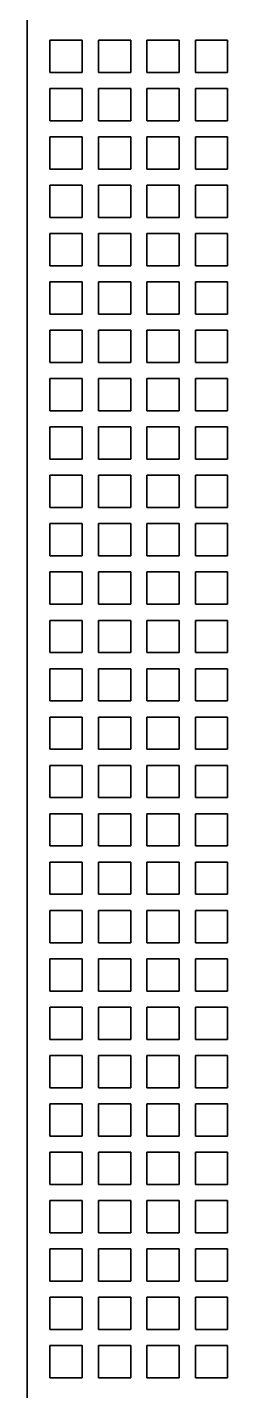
# Model space of a CAD drawing. Header units: millimetres. Extents: x 0 to 840, y -1485 to 297.
# Drawn here: x 89.878 to 90.498, y -705.15 to -700.92 of the extents above; entities that cross this region are included whole.
import ezdxf

# ---------------------------------------------------------------- set-up
doc = ezdxf.new("R2010")
doc.units = ezdxf.units.MM

# ---------------------------------------------------------------- blocks, each defined once
blk = doc.blocks.new('XT2_3P ABB')
at = {"color": 7, "lineweight": 35}
blk.add_line((3.95, 8.9), (-3.95, 8.9), dxfattribs=at)
blk.add_line((3.95, 8.9), (-3.95, 8.9), dxfattribs=at)
at = {"color": 7, "lineweight": 35, "ltscale": 0.025}
for p, q in [((-2.22, 8.83), (-2.22, 8.73)), ((-2.22, 8.83), (-2.12, 8.83)), ((-2.22, 8.83), (-2.22, 8.73)), ((-2.22, 8.83), (-2.12, 8.83)), ((-2.12, 8.83), (-2.12, 8.73)), ((-2.12, 8.83), (-2.12, 8.73)), ((-2.07, 8.83), (-2.07, 8.73)), ((-2.07, 8.83), (-1.97, 8.83)), ((-2.07, 8.83), (-2.07, 8.73)), ((-2.07, 8.83), (-1.97, 8.83)), ((-1.97, 8.83), (-1.97, 8.73)), ((-1.97, 8.83), (-1.97, 8.73)), ((-1.92, 8.83), (-1.92, 8.73)), ((-1.92, 8.83), (-1.82, 8.83)), ((-1.92, 8.83), (-1.92, 8.73)), ((-1.92, 8.83), (-1.82, 8.83)), ((-1.82, 8.83), (-1.82, 8.73)), ((-1.82, 8.83), (-1.82, 8.73)), ((-1.77, 8.83), (-1.77, 8.73)), ((-1.77, 8.83), (-1.67, 8.83)), ((-1.77, 8.83), (-1.77, 8.73)), ((-1.77, 8.83), (-1.67, 8.83)), ((-1.67, 8.83), (-1.67, 8.73)), ((-1.67, 8.83), (-1.67, 8.73)), ((-1.62, 8.83), (-1.62, 8.73)), ((-1.62, 8.83), (-1.52, 8.83)), ((-1.62, 8.83), (-1.62, 8.73)), ((-1.62, 8.83), (-1.52, 8.83)), ((-1.52, 8.83), (-1.52, 8.73)), ((-1.52, 8.83), (-1.52, 8.73)), ((-1.47, 8.83), (-1.47, 8.73)), ((-1.47, 8.83), (-1.37, 8.83)), ((-1.47, 8.83), (-1.47, 8.73)), ((-1.47, 8.83), (-1.37, 8.83)), ((-1.37, 8.83), (-1.37, 8.73)), ((-1.37, 8.83), (-1.37, 8.73)), ((-1.32, 8.83), (-1.32, 8.73)), ((-1.32, 8.83), (-1.22, 8.83)), ((-1.32, 8.83), (-1.32, 8.73)), ((-1.32, 8.83), (-1.22, 8.83)), ((-1.22, 8.83), (-1.22, 8.73)), ((-1.22, 8.83), (-1.22, 8.73)), ((-1.17, 8.83), (-1.17, 8.73)), ((-1.17, 8.83), (-1.07, 8.83)), ((-1.17, 8.83), (-1.17, 8.73)), ((-1.17, 8.83), (-1.07, 8.83)), ((-1.07, 8.83), (-1.07, 8.73)), ((-1.07, 8.83), (-1.07, 8.73)), ((-1.02, 8.83), (-1.02, 8.73)), ((-1.02, 8.83), (-0.92, 8.83)), ((-1.02, 8.83), (-1.02, 8.73)), ((-1.02, 8.83), (-0.92, 8.83)), ((-0.92, 8.83), (-0.92, 8.73)), ((-0.92, 8.83), (-0.92, 8.73)), ((-0.87, 8.83), (-0.87, 8.73)), ((-0.87, 8.83), (-0.77, 8.83)), ((-0.87, 8.83), (-0.87, 8.73)), ((-0.87, 8.83), (-0.77, 8.83)), ((-0.77, 8.83), (-0.77, 8.73)), ((-0.77, 8.83), (-0.77, 8.73)), ((-0.72, 8.83), (-0.72, 8.73)), ((-0.72, 8.83), (-0.62, 8.83)), ((-0.72, 8.83), (-0.72, 8.73)), ((-0.72, 8.83), (-0.62, 8.83)), ((-0.62, 8.83), (-0.62, 8.73)), ((-0.62, 8.83), (-0.62, 8.73)), ((-0.57, 8.83), (-0.57, 8.73)), ((-0.57, 8.83), (-0.47, 8.83)), ((-0.57, 8.83), (-0.57, 8.73)), ((-0.57, 8.83), (-0.47, 8.83)), ((-0.47, 8.83), (-0.47, 8.73)), ((-0.47, 8.83), (-0.47, 8.73)), ((-0.42, 8.83), (-0.42, 8.73)), ((-0.42, 8.83), (-0.32, 8.83)), ((-0.42, 8.83), (-0.42, 8.73)), ((-0.42, 8.83), (-0.32, 8.83)), ((-0.32, 8.83), (-0.32, 8.73)), ((-0.32, 8.83), (-0.32, 8.73)), ((-0.27, 8.83), (-0.27, 8.73)), ((-0.27, 8.83), (-0.17, 8.83)), ((-0.27, 8.83), (-0.27, 8.73)), ((-0.27, 8.83), (-0.17, 8.83)), ((-0.17, 8.83), (-0.17, 8.73)), ((-0.17, 8.83), (-0.17, 8.73)), ((-0.12, 8.83), (-0.12, 8.73)), ((-0.12, 8.83), (-0.02, 8.83)), ((-0.12, 8.83), (-0.12, 8.73)), ((-0.12, 8.83), (-0.02, 8.83)), ((-0.02, 8.83), (-0.02, 8.73)), ((-0.02, 8.83), (-0.02, 8.73)), ((0.03, 8.83), (0.03, 8.73)), ((0.03, 8.83), (0.13, 8.83)), ((0.03, 8.83), (0.03, 8.73)), ((0.03, 8.83), (0.13, 8.83)), ((0.13, 8.83), (0.13, 8.73)), ((0.13, 8.83), (0.13, 8.73)), ((0.18, 8.83), (0.18, 8.73)), ((0.18, 8.83), (0.28, 8.83)), ((0.18, 8.83), (0.18, 8.73)), ((0.18, 8.83), (0.28, 8.83)), ((0.28, 8.83), (0.28, 8.73)), ((0.28, 8.83), (0.28, 8.73)), ((0.33, 8.83), (0.33, 8.73)), ((0.33, 8.83), (0.43, 8.83)), ((0.33, 8.83), (0.33, 8.73)), ((0.33, 8.83), (0.43, 8.83)), ((0.43, 8.83), (0.43, 8.73)), ((0.43, 8.83), (0.43, 8.73)), ((0.48, 8.83), (0.48, 8.73)), ((0.48, 8.83), (0.58, 8.83)), ((0.48, 8.83), (0.48, 8.73)), ((0.48, 8.83), (0.58, 8.83)), ((0.58, 8.83), (0.58, 8.73)), ((0.58, 8.83), (0.58, 8.73)), ((0.63, 8.83), (0.63, 8.73)), ((0.63, 8.83), (0.73, 8.83)), ((0.63, 8.83), (0.63, 8.73)), ((0.63, 8.83), (0.73, 8.83)), ((0.73, 8.83), (0.73, 8.73)), ((0.73, 8.83), (0.73, 8.73)), ((0.78, 8.83), (0.78, 8.73)), ((0.78, 8.83), (0.88, 8.83)), ((0.78, 8.83), (0.78, 8.73)), ((0.78, 8.83), (0.88, 8.83)), ((0.88, 8.83), (0.88, 8.73)), ((0.88, 8.83), (0.88, 8.73)), ((0.93, 8.83), (0.93, 8.73)), ((0.93, 8.83), (1.03, 8.83)), ((0.93, 8.83), (0.93, 8.73)), ((0.93, 8.83), (1.03, 8.83)), ((1.03, 8.83), (1.03, 8.73)), ((1.03, 8.83), (1.03, 8.73)), ((1.08, 8.83), (1.08, 8.73)), ((1.08, 8.83), (1.18, 8.83)), ((1.08, 8.83), (1.08, 8.73)), ((1.08, 8.83), (1.18, 8.83)), ((1.18, 8.83), (1.18, 8.73)), ((1.18, 8.83), (1.18, 8.73)), ((1.23, 8.83), (1.23, 8.73)), ((1.23, 8.83), (1.33, 8.83)), ((1.23, 8.83), (1.23, 8.73)), ((1.23, 8.83), (1.33, 8.83)), ((1.33, 8.83), (1.33, 8.73)), ((1.33, 8.83), (1.33, 8.73)), ((1.38, 8.83), (1.38, 8.73)), ((1.38, 8.83), (1.48, 8.83)), ((1.38, 8.83), (1.38, 8.73)), ((1.38, 8.83), (1.48, 8.83)), ((1.48, 8.83), (1.48, 8.73)), ((1.48, 8.83), (1.48, 8.73)), ((1.53, 8.83), (1.53, 8.73)), ((1.53, 8.83), (1.63, 8.83)), ((1.53, 8.83), (1.53, 8.73)), ((1.53, 8.83), (1.63, 8.83)), ((1.63, 8.83), (1.63, 8.73)), ((1.63, 8.83), (1.63, 8.73)), ((1.68, 8.83), (1.68, 8.73)), ((1.68, 8.83), (1.78, 8.83)), ((1.68, 8.83), (1.68, 8.73)), ((1.68, 8.83), (1.78, 8.83)), ((1.78, 8.83), (1.78, 8.73)), ((1.78, 8.83), (1.78, 8.73)), ((1.83, 8.83), (1.83, 8.73)), ((1.83, 8.83), (1.93, 8.83)), ((1.83, 8.83), (1.83, 8.73)), ((1.83, 8.83), (1.93, 8.83)), ((1.93, 8.83), (1.93, 8.73)), ((1.93, 8.83), (1.93, 8.73)), ((-2.22, 8.73), (-2.12, 8.73)), ((-2.22, 8.73), (-2.12, 8.73)), ((-2.07, 8.73), (-1.97, 8.73)), ((-2.07, 8.73), (-1.97, 8.73)), ((-1.92, 8.73), (-1.82, 8.73)), ((-1.92, 8.73), (-1.82, 8.73)), ((-1.77, 8.73), (-1.67, 8.73)), ((-1.77, 8.73), (-1.67, 8.73)), ((-1.62, 8.73), (-1.52, 8.73)), ((-1.62, 8.73), (-1.52, 8.73)), ((-1.47, 8.73), (-1.37, 8.73)), ((-1.47, 8.73), (-1.37, 8.73)), ((-1.32, 8.73), (-1.22, 8.73)), ((-1.32, 8.73), (-1.22, 8.73)), ((-1.17, 8.73), (-1.07, 8.73)), ((-1.17, 8.73), (-1.07, 8.73)), ((-1.02, 8.73), (-0.92, 8.73)), ((-1.02, 8.73), (-0.92, 8.73)), ((-0.87, 8.73), (-0.77, 8.73)), ((-0.87, 8.73), (-0.77, 8.73)), ((-0.72, 8.73), (-0.62, 8.73)), ((-0.72, 8.73), (-0.62, 8.73)), ((-0.57, 8.73), (-0.47, 8.73)), ((-0.57, 8.73), (-0.47, 8.73)), ((-0.42, 8.73), (-0.32, 8.73)), ((-0.42, 8.73), (-0.32, 8.73)), ((-0.27, 8.73), (-0.17, 8.73)), ((-0.27, 8.73), (-0.17, 8.73)), ((-0.12, 8.73), (-0.02, 8.73)), ((-0.12, 8.73), (-0.02, 8.73)), ((0.03, 8.73), (0.13, 8.73)), ((0.03, 8.73), (0.13, 8.73)), ((0.18, 8.73), (0.28, 8.73)), ((0.18, 8.73), (0.28, 8.73)), ((0.33, 8.73), (0.43, 8.73)), ((0.33, 8.73), (0.43, 8.73)), ((0.48, 8.73), (0.58, 8.73)), ((0.48, 8.73), (0.58, 8.73)), ((0.63, 8.73), (0.73, 8.73)), ((0.63, 8.73), (0.73, 8.73)), ((0.78, 8.73), (0.88, 8.73)), ((0.78, 8.73), (0.88, 8.73)), ((0.93, 8.73), (1.03, 8.73)), ((0.93, 8.73), (1.03, 8.73)), ((1.08, 8.73), (1.18, 8.73)), ((1.08, 8.73), (1.18, 8.73)), ((1.23, 8.73), (1.33, 8.73)), ((1.23, 8.73), (1.33, 8.73)), ((1.38, 8.73), (1.48, 8.73)), ((1.38, 8.73), (1.48, 8.73)), ((1.53, 8.73), (1.63, 8.73)), ((1.53, 8.73), (1.63, 8.73)), ((1.68, 8.73), (1.78, 8.73)), ((1.68, 8.73), (1.78, 8.73)), ((1.83, 8.73), (1.93, 8.73)), ((1.83, 8.73), (1.93, 8.73)), ((-2.22, 8.68), (-2.22, 8.58)), ((-2.22, 8.68), (-2.12, 8.68)), ((-2.22, 8.68), (-2.22, 8.58)), ((-2.22, 8.68), (-2.12, 8.68)), ((-2.12, 8.68), (-2.12, 8.58)), ((-2.12, 8.68), (-2.12, 8.58)), ((-2.07, 8.68), (-2.07, 8.58)), ((-2.07, 8.68), (-1.97, 8.68)), ((-2.07, 8.68), (-2.07, 8.58)), ((-2.07, 8.68), (-1.97, 8.68)), ((-1.97, 8.68), (-1.97, 8.58)), ((-1.97, 8.68), (-1.97, 8.58)), ((-1.92, 8.68), (-1.92, 8.58)), ((-1.92, 8.68), (-1.82, 8.68)), ((-1.92, 8.68), (-1.92, 8.58)), ((-1.92, 8.68), (-1.82, 8.68)), ((-1.82, 8.68), (-1.82, 8.58)), ((-1.82, 8.68), (-1.82, 8.58)), ((-1.77, 8.68), (-1.77, 8.58)), ((-1.77, 8.68), (-1.67, 8.68)), ((-1.77, 8.68), (-1.77, 8.58)), ((-1.77, 8.68), (-1.67, 8.68)), ((-1.67, 8.68), (-1.67, 8.58)), ((-1.67, 8.68), (-1.67, 8.58)), ((-1.62, 8.68), (-1.62, 8.58)), ((-1.62, 8.68), (-1.52, 8.68)), ((-1.62, 8.68), (-1.62, 8.58)), ((-1.62, 8.68), (-1.52, 8.68)), ((-1.52, 8.68), (-1.52, 8.58)), ((-1.52, 8.68), (-1.52, 8.58)), ((-1.47, 8.68), (-1.47, 8.58)), ((-1.47, 8.68), (-1.37, 8.68)), ((-1.47, 8.68), (-1.47, 8.58)), ((-1.47, 8.68), (-1.37, 8.68)), ((-1.37, 8.68), (-1.37, 8.58)), ((-1.37, 8.68), (-1.37, 8.58)), ((-1.32, 8.68), (-1.32, 8.58)), ((-1.32, 8.68), (-1.22, 8.68)), ((-1.32, 8.68), (-1.32, 8.58)), ((-1.32, 8.68), (-1.22, 8.68)), ((-1.22, 8.68), (-1.22, 8.58)), ((-1.22, 8.68), (-1.22, 8.58)), ((-1.17, 8.68), (-1.17, 8.58)), ((-1.17, 8.68), (-1.07, 8.68)), ((-1.17, 8.68), (-1.17, 8.58)), ((-1.17, 8.68), (-1.07, 8.68)), ((-1.07, 8.68), (-1.07, 8.58)), ((-1.07, 8.68), (-1.07, 8.58)), ((-1.02, 8.68), (-1.02, 8.58)), ((-1.02, 8.68), (-0.92, 8.68)), ((-1.02, 8.68), (-1.02, 8.58)), ((-1.02, 8.68), (-0.92, 8.68)), ((-0.92, 8.68), (-0.92, 8.58)), ((-0.92, 8.68), (-0.92, 8.58)), ((-0.87, 8.68), (-0.87, 8.58)), ((-0.87, 8.68), (-0.77, 8.68)), ((-0.87, 8.68), (-0.87, 8.58)), ((-0.87, 8.68), (-0.77, 8.68)), ((-0.77, 8.68), (-0.77, 8.58)), ((-0.77, 8.68), (-0.77, 8.58)), ((-0.72, 8.68), (-0.72, 8.58)), ((-0.72, 8.68), (-0.62, 8.68)), ((-0.72, 8.68), (-0.72, 8.58)), ((-0.72, 8.68), (-0.62, 8.68)), ((-0.62, 8.68), (-0.62, 8.58)), ((-0.62, 8.68), (-0.62, 8.58)), ((-0.57, 8.68), (-0.57, 8.58)), ((-0.57, 8.68), (-0.47, 8.68)), ((-0.57, 8.68), (-0.57, 8.58)), ((-0.57, 8.68), (-0.47, 8.68)), ((-0.47, 8.68), (-0.47, 8.58)), ((-0.47, 8.68), (-0.47, 8.58)), ((-0.42, 8.68), (-0.42, 8.58)), ((-0.42, 8.68), (-0.32, 8.68)), ((-0.42, 8.68), (-0.42, 8.58)), ((-0.42, 8.68), (-0.32, 8.68)), ((-0.32, 8.68), (-0.32, 8.58)), ((-0.32, 8.68), (-0.32, 8.58)), ((-0.27, 8.68), (-0.27, 8.58)), ((-0.27, 8.68), (-0.17, 8.68)), ((-0.27, 8.68), (-0.27, 8.58)), ((-0.27, 8.68), (-0.17, 8.68)), ((-0.17, 8.68), (-0.17, 8.58)), ((-0.17, 8.68), (-0.17, 8.58)), ((-0.12, 8.68), (-0.12, 8.58)), ((-0.12, 8.68), (-0.02, 8.68)), ((-0.12, 8.68), (-0.12, 8.58)), ((-0.12, 8.68), (-0.02, 8.68)), ((-0.02, 8.68), (-0.02, 8.58)), ((-0.02, 8.68), (-0.02, 8.58)), ((0.03, 8.68), (0.03, 8.58)), ((0.03, 8.68), (0.13, 8.68)), ((0.03, 8.68), (0.03, 8.58)), ((0.03, 8.68), (0.13, 8.68)), ((0.13, 8.68), (0.13, 8.58)), ((0.13, 8.68), (0.13, 8.58)), ((0.18, 8.68), (0.18, 8.58)), ((0.18, 8.68), (0.28, 8.68)), ((0.18, 8.68), (0.18, 8.58)), ((0.18, 8.68), (0.28, 8.68)), ((0.28, 8.68), (0.28, 8.58)), ((0.28, 8.68), (0.28, 8.58)), ((0.33, 8.68), (0.33, 8.58)), ((0.33, 8.68), (0.43, 8.68)), ((0.33, 8.68), (0.33, 8.58)), ((0.33, 8.68), (0.43, 8.68)), ((0.43, 8.68), (0.43, 8.58)), ((0.43, 8.68), (0.43, 8.58)), ((0.48, 8.68), (0.48, 8.58)), ((0.48, 8.68), (0.58, 8.68)), ((0.48, 8.68), (0.48, 8.58)), ((0.48, 8.68), (0.58, 8.68)), ((0.58, 8.68), (0.58, 8.58)), ((0.58, 8.68), (0.58, 8.58)), ((0.63, 8.68), (0.63, 8.58)), ((0.63, 8.68), (0.73, 8.68)), ((0.63, 8.68), (0.63, 8.58)), ((0.63, 8.68), (0.73, 8.68)), ((0.73, 8.68), (0.73, 8.58)), ((0.73, 8.68), (0.73, 8.58)), ((0.78, 8.68), (0.78, 8.58)), ((0.78, 8.68), (0.88, 8.68)), ((0.78, 8.68), (0.78, 8.58)), ((0.78, 8.68), (0.88, 8.68)), ((0.88, 8.68), (0.88, 8.58)), ((0.88, 8.68), (0.88, 8.58)), ((0.93, 8.68), (0.93, 8.58)), ((0.93, 8.68), (1.03, 8.68)), ((0.93, 8.68), (0.93, 8.58)), ((0.93, 8.68), (1.03, 8.68)), ((1.03, 8.68), (1.03, 8.58)), ((1.03, 8.68), (1.03, 8.58)), ((1.08, 8.68), (1.08, 8.58)), ((1.08, 8.68), (1.18, 8.68)), ((1.08, 8.68), (1.08, 8.58)), ((1.08, 8.68), (1.18, 8.68)), ((1.18, 8.68), (1.18, 8.58)), ((1.18, 8.68), (1.18, 8.58)), ((1.23, 8.68), (1.23, 8.58)), ((1.23, 8.68), (1.33, 8.68)), ((1.23, 8.68), (1.23, 8.58)), ((1.23, 8.68), (1.33, 8.68)), ((1.33, 8.68), (1.33, 8.58)), ((1.33, 8.68), (1.33, 8.58)), ((1.38, 8.68), (1.38, 8.58)), ((1.38, 8.68), (1.48, 8.68)), ((1.38, 8.68), (1.38, 8.58)), ((1.38, 8.68), (1.48, 8.68)), ((1.48, 8.68), (1.48, 8.58)), ((1.48, 8.68), (1.48, 8.58)), ((1.53, 8.68), (1.53, 8.58)), ((1.53, 8.68), (1.63, 8.68)), ((1.53, 8.68), (1.53, 8.58)), ((1.53, 8.68), (1.63, 8.68)), ((1.63, 8.68), (1.63, 8.58)), ((1.63, 8.68), (1.63, 8.58)), ((1.68, 8.68), (1.68, 8.58)), ((1.68, 8.68), (1.78, 8.68)), ((1.68, 8.68), (1.68, 8.58)), ((1.68, 8.68), (1.78, 8.68)), ((1.78, 8.68), (1.78, 8.58)), ((1.78, 8.68), (1.78, 8.58)), ((1.83, 8.68), (1.83, 8.58)), ((1.83, 8.68), (1.93, 8.68)), ((1.83, 8.68), (1.83, 8.58)), ((1.83, 8.68), (1.93, 8.68)), ((1.93, 8.68), (1.93, 8.58)), ((1.93, 8.68), (1.93, 8.58)), ((-2.22, 8.58), (-2.12, 8.58)), ((-2.22, 8.58), (-2.12, 8.58)), ((-2.07, 8.58), (-1.97, 8.58)), ((-2.07, 8.58), (-1.97, 8.58)), ((-1.92, 8.58), (-1.82, 8.58)), ((-1.92, 8.58), (-1.82, 8.58)), ((-1.77, 8.58), (-1.67, 8.58)), ((-1.77, 8.58), (-1.67, 8.58)), ((-1.62, 8.58), (-1.52, 8.58)), ((-1.62, 8.58), (-1.52, 8.58)), ((-1.47, 8.58), (-1.37, 8.58)), ((-1.47, 8.58), (-1.37, 8.58)), ((-1.32, 8.58), (-1.22, 8.58)), ((-1.32, 8.58), (-1.22, 8.58)), ((-1.17, 8.58), (-1.07, 8.58)), ((-1.17, 8.58), (-1.07, 8.58)), ((-1.02, 8.58), (-0.92, 8.58)), ((-1.02, 8.58), (-0.92, 8.58)), ((-0.87, 8.58), (-0.77, 8.58)), ((-0.87, 8.58), (-0.77, 8.58)), ((-0.72, 8.58), (-0.62, 8.58)), ((-0.72, 8.58), (-0.62, 8.58)), ((-0.57, 8.58), (-0.47, 8.58)), ((-0.57, 8.58), (-0.47, 8.58)), ((-0.42, 8.58), (-0.32, 8.58)), ((-0.42, 8.58), (-0.32, 8.58)), ((-0.27, 8.58), (-0.17, 8.58)), ((-0.27, 8.58), (-0.17, 8.58)), ((-0.12, 8.58), (-0.02, 8.58)), ((-0.12, 8.58), (-0.02, 8.58)), ((0.03, 8.58), (0.13, 8.58)), ((0.03, 8.58), (0.13, 8.58)), ((0.18, 8.58), (0.28, 8.58)), ((0.18, 8.58), (0.28, 8.58)), ((0.33, 8.58), (0.43, 8.58)), ((0.33, 8.58), (0.43, 8.58)), ((0.48, 8.58), (0.58, 8.58)), ((0.48, 8.58), (0.58, 8.58)), ((0.63, 8.58), (0.73, 8.58)), ((0.63, 8.58), (0.73, 8.58)), ((0.78, 8.58), (0.88, 8.58)), ((0.78, 8.58), (0.88, 8.58)), ((0.93, 8.58), (1.03, 8.58)), ((0.93, 8.58), (1.03, 8.58)), ((1.08, 8.58), (1.18, 8.58)), ((1.08, 8.58), (1.18, 8.58)), ((1.23, 8.58), (1.33, 8.58)), ((1.23, 8.58), (1.33, 8.58)), ((1.38, 8.58), (1.48, 8.58)), ((1.38, 8.58), (1.48, 8.58)), ((1.53, 8.58), (1.63, 8.58)), ((1.53, 8.58), (1.63, 8.58)), ((1.68, 8.58), (1.78, 8.58)), ((1.68, 8.58), (1.78, 8.58)), ((1.83, 8.58), (1.93, 8.58)), ((1.83, 8.58), (1.93, 8.58)), ((-2.22, 8.53), (-2.22, 8.43)), ((-2.22, 8.53), (-2.12, 8.53)), ((-2.22, 8.53), (-2.22, 8.43)), ((-2.22, 8.53), (-2.12, 8.53)), ((-2.12, 8.53), (-2.12, 8.43)), ((-2.12, 8.53), (-2.12, 8.43)), ((-2.07, 8.53), (-2.07, 8.43)), ((-2.07, 8.53), (-1.97, 8.53)), ((-2.07, 8.53), (-2.07, 8.43)), ((-2.07, 8.53), (-1.97, 8.53)), ((-1.97, 8.53), (-1.97, 8.43)), ((-1.97, 8.53), (-1.97, 8.43)), ((-1.92, 8.53), (-1.92, 8.43)), ((-1.92, 8.53), (-1.82, 8.53)), ((-1.92, 8.53), (-1.92, 8.43)), ((-1.92, 8.53), (-1.82, 8.53)), ((-1.82, 8.53), (-1.82, 8.43)), ((-1.82, 8.53), (-1.82, 8.43)), ((-1.77, 8.53), (-1.77, 8.43)), ((-1.77, 8.53), (-1.67, 8.53)), ((-1.77, 8.53), (-1.77, 8.43)), ((-1.77, 8.53), (-1.67, 8.53)), ((-1.67, 8.53), (-1.67, 8.43)), ((-1.67, 8.53), (-1.67, 8.43)), ((-1.62, 8.53), (-1.62, 8.43)), ((-1.62, 8.53), (-1.52, 8.53)), ((-1.62, 8.53), (-1.62, 8.43)), ((-1.62, 8.53), (-1.52, 8.53)), ((-1.52, 8.53), (-1.52, 8.43)), ((-1.52, 8.53), (-1.52, 8.43)), ((-1.47, 8.53), (-1.47, 8.43)), ((-1.47, 8.53), (-1.37, 8.53)), ((-1.47, 8.53), (-1.47, 8.43)), ((-1.47, 8.53), (-1.37, 8.53)), ((-1.37, 8.53), (-1.37, 8.43)), ((-1.37, 8.53), (-1.37, 8.43)), ((-1.32, 8.53), (-1.32, 8.43)), ((-1.32, 8.53), (-1.22, 8.53)), ((-1.32, 8.53), (-1.32, 8.43)), ((-1.32, 8.53), (-1.22, 8.53)), ((-1.22, 8.53), (-1.22, 8.43)), ((-1.22, 8.53), (-1.22, 8.43)), ((-1.17, 8.53), (-1.17, 8.43)), ((-1.17, 8.53), (-1.07, 8.53)), ((-1.17, 8.53), (-1.17, 8.43)), ((-1.17, 8.53), (-1.07, 8.53)), ((-1.07, 8.53), (-1.07, 8.43)), ((-1.07, 8.53), (-1.07, 8.43)), ((-1.02, 8.53), (-1.02, 8.43)), ((-1.02, 8.53), (-0.92, 8.53)), ((-1.02, 8.53), (-1.02, 8.43)), ((-1.02, 8.53), (-0.92, 8.53)), ((-0.92, 8.53), (-0.92, 8.43)), ((-0.92, 8.53), (-0.92, 8.43)), ((-0.87, 8.53), (-0.87, 8.43)), ((-0.87, 8.53), (-0.77, 8.53)), ((-0.87, 8.53), (-0.87, 8.43)), ((-0.87, 8.53), (-0.77, 8.53)), ((-0.77, 8.53), (-0.77, 8.43)), ((-0.77, 8.53), (-0.77, 8.43)), ((-0.72, 8.53), (-0.72, 8.43)), ((-0.72, 8.53), (-0.62, 8.53)), ((-0.72, 8.53), (-0.72, 8.43)), ((-0.72, 8.53), (-0.62, 8.53)), ((-0.62, 8.53), (-0.62, 8.43)), ((-0.62, 8.53), (-0.62, 8.43)), ((-0.57, 8.53), (-0.57, 8.43)), ((-0.57, 8.53), (-0.47, 8.53)), ((-0.57, 8.53), (-0.57, 8.43)), ((-0.57, 8.53), (-0.47, 8.53)), ((-0.47, 8.53), (-0.47, 8.43)), ((-0.47, 8.53), (-0.47, 8.43)), ((-0.42, 8.53), (-0.42, 8.43)), ((-0.42, 8.53), (-0.32, 8.53)), ((-0.42, 8.53), (-0.42, 8.43)), ((-0.42, 8.53), (-0.32, 8.53)), ((-0.32, 8.53), (-0.32, 8.43)), ((-0.32, 8.53), (-0.32, 8.43)), ((-0.27, 8.53), (-0.27, 8.43)), ((-0.27, 8.53), (-0.17, 8.53)), ((-0.27, 8.53), (-0.27, 8.43)), ((-0.27, 8.53), (-0.17, 8.53)), ((-0.17, 8.53), (-0.17, 8.43)), ((-0.17, 8.53), (-0.17, 8.43)), ((-0.12, 8.53), (-0.12, 8.43)), ((-0.12, 8.53), (-0.02, 8.53)), ((-0.12, 8.53), (-0.12, 8.43)), ((-0.12, 8.53), (-0.02, 8.53)), ((-0.02, 8.53), (-0.02, 8.43)), ((-0.02, 8.53), (-0.02, 8.43)), ((0.03, 8.53), (0.03, 8.43)), ((0.03, 8.53), (0.13, 8.53)), ((0.03, 8.53), (0.03, 8.43)), ((0.03, 8.53), (0.13, 8.53)), ((0.13, 8.53), (0.13, 8.43)), ((0.13, 8.53), (0.13, 8.43)), ((0.18, 8.53), (0.18, 8.43)), ((0.18, 8.53), (0.28, 8.53)), ((0.18, 8.53), (0.18, 8.43)), ((0.18, 8.53), (0.28, 8.53)), ((0.28, 8.53), (0.28, 8.43)), ((0.28, 8.53), (0.28, 8.43)), ((0.33, 8.53), (0.33, 8.43)), ((0.33, 8.53), (0.43, 8.53)), ((0.33, 8.53), (0.33, 8.43)), ((0.33, 8.53), (0.43, 8.53)), ((0.43, 8.53), (0.43, 8.43)), ((0.43, 8.53), (0.43, 8.43)), ((0.48, 8.53), (0.48, 8.43)), ((0.48, 8.53), (0.58, 8.53)), ((0.48, 8.53), (0.48, 8.43)), ((0.48, 8.53), (0.58, 8.53)), ((0.58, 8.53), (0.58, 8.43)), ((0.58, 8.53), (0.58, 8.43)), ((0.63, 8.53), (0.63, 8.43)), ((0.63, 8.53), (0.73, 8.53)), ((0.63, 8.53), (0.63, 8.43)), ((0.63, 8.53), (0.73, 8.53)), ((0.73, 8.53), (0.73, 8.43)), ((0.73, 8.53), (0.73, 8.43)), ((0.78, 8.53), (0.78, 8.43)), ((0.78, 8.53), (0.88, 8.53)), ((0.78, 8.53), (0.78, 8.43)), ((0.78, 8.53), (0.88, 8.53)), ((0.88, 8.53), (0.88, 8.43)), ((0.88, 8.53), (0.88, 8.43)), ((0.93, 8.53), (0.93, 8.43)), ((0.93, 8.53), (1.03, 8.53)), ((0.93, 8.53), (0.93, 8.43)), ((0.93, 8.53), (1.03, 8.53)), ((1.03, 8.53), (1.03, 8.43)), ((1.03, 8.53), (1.03, 8.43)), ((1.08, 8.53), (1.08, 8.43)), ((1.08, 8.53), (1.18, 8.53)), ((1.08, 8.53), (1.08, 8.43)), ((1.08, 8.53), (1.18, 8.53)), ((1.18, 8.53), (1.18, 8.43)), ((1.18, 8.53), (1.18, 8.43)), ((1.23, 8.53), (1.23, 8.43)), ((1.23, 8.53), (1.33, 8.53)), ((1.23, 8.53), (1.23, 8.43)), ((1.23, 8.53), (1.33, 8.53)), ((1.33, 8.53), (1.33, 8.43)), ((1.33, 8.53), (1.33, 8.43)), ((1.38, 8.53), (1.38, 8.43)), ((1.38, 8.53), (1.48, 8.53)), ((1.38, 8.53), (1.38, 8.43)), ((1.38, 8.53), (1.48, 8.53)), ((1.48, 8.53), (1.48, 8.43)), ((1.48, 8.53), (1.48, 8.43)), ((1.53, 8.53), (1.53, 8.43)), ((1.53, 8.53), (1.63, 8.53)), ((1.53, 8.53), (1.53, 8.43)), ((1.53, 8.53), (1.63, 8.53)), ((1.63, 8.53), (1.63, 8.43)), ((1.63, 8.53), (1.63, 8.43)), ((1.68, 8.53), (1.68, 8.43)), ((1.68, 8.53), (1.78, 8.53)), ((1.68, 8.53), (1.68, 8.43)), ((1.68, 8.53), (1.78, 8.53)), ((1.78, 8.53), (1.78, 8.43)), ((1.78, 8.53), (1.78, 8.43)), ((1.83, 8.53), (1.83, 8.43)), ((1.83, 8.53), (1.93, 8.53)), ((1.83, 8.53), (1.83, 8.43)), ((1.83, 8.53), (1.93, 8.53)), ((1.93, 8.53), (1.93, 8.43)), ((1.93, 8.53), (1.93, 8.43)), ((-2.22, 8.43), (-2.12, 8.43)), ((-2.22, 8.43), (-2.12, 8.43)), ((-2.07, 8.43), (-1.97, 8.43)), ((-2.07, 8.43), (-1.97, 8.43)), ((-1.92, 8.43), (-1.82, 8.43)), ((-1.92, 8.43), (-1.82, 8.43)), ((-1.77, 8.43), (-1.67, 8.43)), ((-1.77, 8.43), (-1.67, 8.43)), ((-1.62, 8.43), (-1.52, 8.43)), ((-1.62, 8.43), (-1.52, 8.43)), ((-1.47, 8.43), (-1.37, 8.43)), ((-1.47, 8.43), (-1.37, 8.43)), ((-1.32, 8.43), (-1.22, 8.43)), ((-1.32, 8.43), (-1.22, 8.43)), ((-1.17, 8.43), (-1.07, 8.43)), ((-1.17, 8.43), (-1.07, 8.43)), ((-1.02, 8.43), (-0.92, 8.43)), ((-1.02, 8.43), (-0.92, 8.43)), ((-0.87, 8.43), (-0.77, 8.43)), ((-0.87, 8.43), (-0.77, 8.43)), ((-0.72, 8.43), (-0.62, 8.43)), ((-0.72, 8.43), (-0.62, 8.43)), ((-0.57, 8.43), (-0.47, 8.43)), ((-0.57, 8.43), (-0.47, 8.43)), ((-0.42, 8.43), (-0.32, 8.43)), ((-0.42, 8.43), (-0.32, 8.43)), ((-0.27, 8.43), (-0.17, 8.43)), ((-0.27, 8.43), (-0.17, 8.43)), ((-0.12, 8.43), (-0.02, 8.43)), ((-0.12, 8.43), (-0.02, 8.43)), ((0.03, 8.43), (0.13, 8.43)), ((0.03, 8.43), (0.13, 8.43)), ((0.18, 8.43), (0.28, 8.43)), ((0.18, 8.43), (0.28, 8.43)), ((0.33, 8.43), (0.43, 8.43)), ((0.33, 8.43), (0.43, 8.43)), ((0.48, 8.43), (0.58, 8.43)), ((0.48, 8.43), (0.58, 8.43)), ((0.63, 8.43), (0.73, 8.43)), ((0.63, 8.43), (0.73, 8.43)), ((0.78, 8.43), (0.88, 8.43)), ((0.78, 8.43), (0.88, 8.43)), ((0.93, 8.43), (1.03, 8.43)), ((0.93, 8.43), (1.03, 8.43)), ((1.08, 8.43), (1.18, 8.43)), ((1.08, 8.43), (1.18, 8.43)), ((1.23, 8.43), (1.33, 8.43)), ((1.23, 8.43), (1.33, 8.43)), ((1.38, 8.43), (1.48, 8.43)), ((1.38, 8.43), (1.48, 8.43)), ((1.53, 8.43), (1.63, 8.43)), ((1.53, 8.43), (1.63, 8.43)), ((1.68, 8.43), (1.78, 8.43)), ((1.68, 8.43), (1.78, 8.43)), ((1.83, 8.43), (1.93, 8.43)), ((1.83, 8.43), (1.93, 8.43)), ((-2.22, 8.38), (-2.22, 8.28)), ((-2.22, 8.38), (-2.12, 8.38)), ((-2.22, 8.38), (-2.22, 8.28)), ((-2.22, 8.38), (-2.12, 8.38)), ((-2.12, 8.38), (-2.12, 8.28)), ((-2.12, 8.38), (-2.12, 8.28)), ((-2.07, 8.38), (-2.07, 8.28)), ((-2.07, 8.38), (-1.97, 8.38)), ((-2.07, 8.38), (-2.07, 8.28)), ((-2.07, 8.38), (-1.97, 8.38)), ((-1.97, 8.38), (-1.97, 8.28)), ((-1.97, 8.38), (-1.97, 8.28)), ((-1.92, 8.38), (-1.92, 8.28)), ((-1.92, 8.38), (-1.82, 8.38)), ((-1.92, 8.38), (-1.92, 8.28)), ((-1.92, 8.38), (-1.82, 8.38)), ((-1.82, 8.38), (-1.82, 8.28)), ((-1.82, 8.38), (-1.82, 8.28)), ((-1.77, 8.38), (-1.77, 8.28)), ((-1.77, 8.38), (-1.67, 8.38)), ((-1.77, 8.38), (-1.77, 8.28)), ((-1.77, 8.38), (-1.67, 8.38)), ((-1.67, 8.38), (-1.67, 8.28)), ((-1.67, 8.38), (-1.67, 8.28)), ((-1.62, 8.38), (-1.62, 8.28)), ((-1.62, 8.38), (-1.52, 8.38)), ((-1.62, 8.38), (-1.62, 8.28)), ((-1.62, 8.38), (-1.52, 8.38)), ((-1.52, 8.38), (-1.52, 8.28)), ((-1.52, 8.38), (-1.52, 8.28)), ((-1.47, 8.38), (-1.47, 8.28)), ((-1.47, 8.38), (-1.37, 8.38)), ((-1.47, 8.38), (-1.47, 8.28)), ((-1.47, 8.38), (-1.37, 8.38)), ((-1.37, 8.38), (-1.37, 8.28)), ((-1.37, 8.38), (-1.37, 8.28)), ((-1.32, 8.38), (-1.32, 8.28)), ((-1.32, 8.38), (-1.22, 8.38)), ((-1.32, 8.38), (-1.32, 8.28)), ((-1.32, 8.38), (-1.22, 8.38)), ((-1.22, 8.38), (-1.22, 8.28)), ((-1.22, 8.38), (-1.22, 8.28)), ((-1.17, 8.38), (-1.17, 8.28)), ((-1.17, 8.38), (-1.07, 8.38)), ((-1.17, 8.38), (-1.17, 8.28)), ((-1.17, 8.38), (-1.07, 8.38)), ((-1.07, 8.38), (-1.07, 8.28)), ((-1.07, 8.38), (-1.07, 8.28)), ((-1.02, 8.38), (-1.02, 8.28)), ((-1.02, 8.38), (-0.92, 8.38)), ((-1.02, 8.38), (-1.02, 8.28)), ((-1.02, 8.38), (-0.92, 8.38)), ((-0.92, 8.38), (-0.92, 8.28)), ((-0.92, 8.38), (-0.92, 8.28)), ((-0.87, 8.38), (-0.87, 8.28)), ((-0.87, 8.38), (-0.77, 8.38)), ((-0.87, 8.38), (-0.87, 8.28)), ((-0.87, 8.38), (-0.77, 8.38)), ((-0.77, 8.38), (-0.77, 8.28)), ((-0.77, 8.38), (-0.77, 8.28)), ((-0.72, 8.38), (-0.72, 8.28)), ((-0.72, 8.38), (-0.62, 8.38)), ((-0.72, 8.38), (-0.72, 8.28)), ((-0.72, 8.38), (-0.62, 8.38)), ((-0.62, 8.38), (-0.62, 8.28)), ((-0.62, 8.38), (-0.62, 8.28)), ((-0.57, 8.38), (-0.57, 8.28)), ((-0.57, 8.38), (-0.47, 8.38)), ((-0.57, 8.38), (-0.57, 8.28)), ((-0.57, 8.38), (-0.47, 8.38)), ((-0.47, 8.38), (-0.47, 8.28)), ((-0.47, 8.38), (-0.47, 8.28)), ((-0.42, 8.38), (-0.42, 8.28)), ((-0.42, 8.38), (-0.32, 8.38)), ((-0.42, 8.38), (-0.42, 8.28)), ((-0.42, 8.38), (-0.32, 8.38)), ((-0.32, 8.38), (-0.32, 8.28)), ((-0.32, 8.38), (-0.32, 8.28)), ((-0.27, 8.38), (-0.27, 8.28)), ((-0.27, 8.38), (-0.17, 8.38)), ((-0.27, 8.38), (-0.27, 8.28)), ((-0.27, 8.38), (-0.17, 8.38)), ((-0.17, 8.38), (-0.17, 8.28)), ((-0.17, 8.38), (-0.17, 8.28)), ((-0.12, 8.38), (-0.12, 8.28)), ((-0.12, 8.38), (-0.02, 8.38)), ((-0.12, 8.38), (-0.12, 8.28)), ((-0.12, 8.38), (-0.02, 8.38)), ((-0.02, 8.38), (-0.02, 8.28)), ((-0.02, 8.38), (-0.02, 8.28)), ((0.03, 8.38), (0.03, 8.28)), ((0.03, 8.38), (0.13, 8.38)), ((0.03, 8.38), (0.03, 8.28)), ((0.03, 8.38), (0.13, 8.38)), ((0.13, 8.38), (0.13, 8.28)), ((0.13, 8.38), (0.13, 8.28)), ((0.18, 8.38), (0.18, 8.28)), ((0.18, 8.38), (0.28, 8.38)), ((0.18, 8.38), (0.18, 8.28)), ((0.18, 8.38), (0.28, 8.38)), ((0.28, 8.38), (0.28, 8.28)), ((0.28, 8.38), (0.28, 8.28)), ((0.33, 8.38), (0.33, 8.28)), ((0.33, 8.38), (0.43, 8.38)), ((0.33, 8.38), (0.33, 8.28)), ((0.33, 8.38), (0.43, 8.38)), ((0.43, 8.38), (0.43, 8.28)), ((0.43, 8.38), (0.43, 8.28)), ((0.48, 8.38), (0.48, 8.28)), ((0.48, 8.38), (0.58, 8.38)), ((0.48, 8.38), (0.48, 8.28)), ((0.48, 8.38), (0.58, 8.38)), ((0.58, 8.38), (0.58, 8.28)), ((0.58, 8.38), (0.58, 8.28)), ((0.63, 8.38), (0.63, 8.28)), ((0.63, 8.38), (0.73, 8.38)), ((0.63, 8.38), (0.63, 8.28)), ((0.63, 8.38), (0.73, 8.38)), ((0.73, 8.38), (0.73, 8.28)), ((0.73, 8.38), (0.73, 8.28)), ((0.78, 8.38), (0.78, 8.28)), ((0.78, 8.38), (0.88, 8.38)), ((0.78, 8.38), (0.78, 8.28)), ((0.78, 8.38), (0.88, 8.38)), ((0.88, 8.38), (0.88, 8.28)), ((0.88, 8.38), (0.88, 8.28)), ((0.93, 8.38), (0.93, 8.28)), ((0.93, 8.38), (1.03, 8.38)), ((0.93, 8.38), (0.93, 8.28)), ((0.93, 8.38), (1.03, 8.38)), ((1.03, 8.38), (1.03, 8.28)), ((1.03, 8.38), (1.03, 8.28)), ((1.08, 8.38), (1.08, 8.28)), ((1.08, 8.38), (1.18, 8.38)), ((1.08, 8.38), (1.08, 8.28)), ((1.08, 8.38), (1.18, 8.38)), ((1.18, 8.38), (1.18, 8.28)), ((1.18, 8.38), (1.18, 8.28)), ((1.23, 8.38), (1.23, 8.28)), ((1.23, 8.38), (1.33, 8.38)), ((1.23, 8.38), (1.23, 8.28)), ((1.23, 8.38), (1.33, 8.38)), ((1.33, 8.38), (1.33, 8.28)), ((1.33, 8.38), (1.33, 8.28)), ((1.38, 8.38), (1.38, 8.28)), ((1.38, 8.38), (1.48, 8.38)), ((1.38, 8.38), (1.38, 8.28)), ((1.38, 8.38), (1.48, 8.38)), ((1.48, 8.38), (1.48, 8.28)), ((1.48, 8.38), (1.48, 8.28)), ((1.53, 8.38), (1.53, 8.28)), ((1.53, 8.38), (1.63, 8.38)), ((1.53, 8.38), (1.53, 8.28)), ((1.53, 8.38), (1.63, 8.38)), ((1.63, 8.38), (1.63, 8.28)), ((1.63, 8.38), (1.63, 8.28)), ((1.68, 8.38), (1.68, 8.28)), ((1.68, 8.38), (1.78, 8.38)), ((1.68, 8.38), (1.68, 8.28)), ((1.68, 8.38), (1.78, 8.38)), ((1.78, 8.38), (1.78, 8.28)), ((1.78, 8.38), (1.78, 8.28)), ((1.83, 8.38), (1.83, 8.28)), ((1.83, 8.38), (1.93, 8.38)), ((1.83, 8.38), (1.83, 8.28)), ((1.83, 8.38), (1.93, 8.38)), ((1.93, 8.38), (1.93, 8.28)), ((1.93, 8.38), (1.93, 8.28)), ((-2.22, 8.28), (-2.12, 8.28)), ((-2.22, 8.28), (-2.12, 8.28)), ((-2.07, 8.28), (-1.97, 8.28)), ((-2.07, 8.28), (-1.97, 8.28)), ((-1.92, 8.28), (-1.82, 8.28)), ((-1.92, 8.28), (-1.82, 8.28)), ((-1.77, 8.28), (-1.67, 8.28)), ((-1.77, 8.28), (-1.67, 8.28)), ((-1.62, 8.28), (-1.52, 8.28)), ((-1.62, 8.28), (-1.52, 8.28)), ((-1.47, 8.28), (-1.37, 8.28)), ((-1.47, 8.28), (-1.37, 8.28)), ((-1.32, 8.28), (-1.22, 8.28)), ((-1.32, 8.28), (-1.22, 8.28)), ((-1.17, 8.28), (-1.07, 8.28)), ((-1.17, 8.28), (-1.07, 8.28)), ((-1.02, 8.28), (-0.92, 8.28)), ((-1.02, 8.28), (-0.92, 8.28)), ((-0.87, 8.28), (-0.77, 8.28)), ((-0.87, 8.28), (-0.77, 8.28)), ((-0.72, 8.28), (-0.62, 8.28)), ((-0.72, 8.28), (-0.62, 8.28)), ((-0.57, 8.28), (-0.47, 8.28)), ((-0.57, 8.28), (-0.47, 8.28)), ((-0.42, 8.28), (-0.32, 8.28)), ((-0.42, 8.28), (-0.32, 8.28)), ((-0.27, 8.28), (-0.17, 8.28)), ((-0.27, 8.28), (-0.17, 8.28)), ((-0.12, 8.28), (-0.02, 8.28)), ((-0.12, 8.28), (-0.02, 8.28)), ((0.03, 8.28), (0.13, 8.28)), ((0.03, 8.28), (0.13, 8.28)), ((0.18, 8.28), (0.28, 8.28)), ((0.18, 8.28), (0.28, 8.28)), ((0.33, 8.28), (0.43, 8.28)), ((0.33, 8.28), (0.43, 8.28)), ((0.48, 8.28), (0.58, 8.28)), ((0.48, 8.28), (0.58, 8.28)), ((0.63, 8.28), (0.73, 8.28)), ((0.63, 8.28), (0.73, 8.28)), ((0.78, 8.28), (0.88, 8.28)), ((0.78, 8.28), (0.88, 8.28)), ((0.93, 8.28), (1.03, 8.28)), ((0.93, 8.28), (1.03, 8.28)), ((1.08, 8.28), (1.18, 8.28)), ((1.08, 8.28), (1.18, 8.28)), ((1.23, 8.28), (1.33, 8.28)), ((1.23, 8.28), (1.33, 8.28)), ((1.38, 8.28), (1.48, 8.28)), ((1.38, 8.28), (1.48, 8.28)), ((1.53, 8.28), (1.63, 8.28)), ((1.53, 8.28), (1.63, 8.28)), ((1.68, 8.28), (1.78, 8.28)), ((1.68, 8.28), (1.78, 8.28)), ((1.83, 8.28), (1.93, 8.28)), ((1.83, 8.28), (1.93, 8.28))]:
    blk.add_line(p, q, dxfattribs=at)

msp = doc.modelspace()

# ---------------------------------------------------------------- block references
at = {"rotation": 90}
msp.add_blockref('XT2_3P ABB', (98.7781, -702.8901), dxfattribs=at)

doc.saveas('drawing.dxf')
